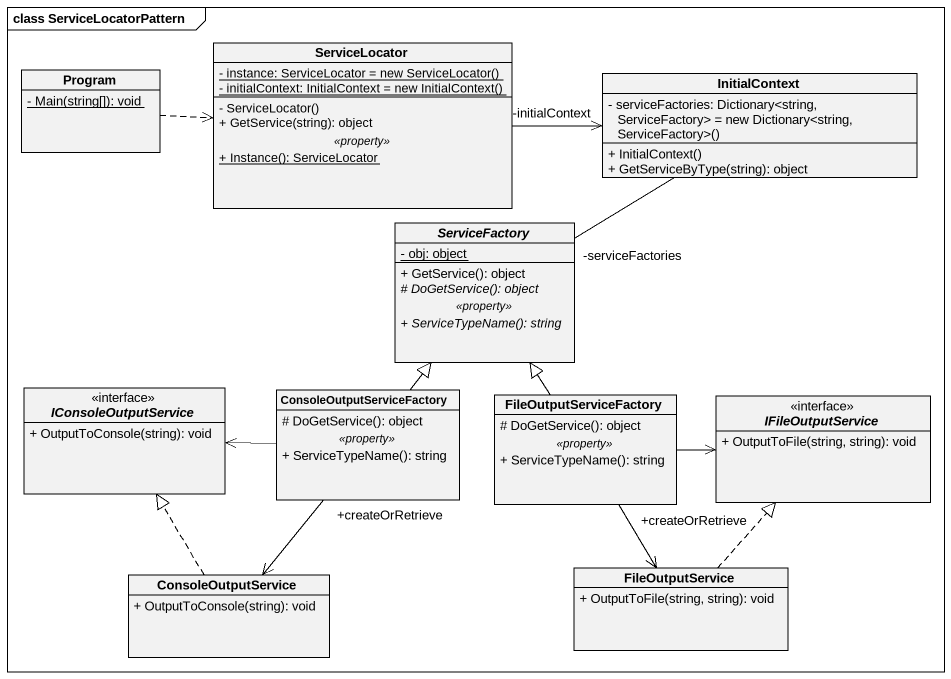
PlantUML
@startuml
mainframe class ServiceLocatorPattern
hide circle
hide empty members
skinparam classAttributeIconSize 0
class ServiceLocator {
  {static} {field} - instance: ServiceLocator = new ServiceLocator()
  {static} {field} - initialContext: InitialContext = new InitialContext()
  --
  - ServiceLocator()
  + GetService(string): object
  .. <<property>> ..
  {static} + Instance(): ServiceLocator
}
class Program {
  {static} - Main(string[]): void
}
class InitialContext {
  {field} - serviceFactories: Dictionary<string, ServiceFactory> = new Dictionary<string, ServiceFactory>()
  + InitialContext()
  + GetServiceByType(string): object
}
abstract class ServiceFactory {
  {static} - obj: object
  --
  + GetService(): object
  {abstract} # DoGetService(): object
  .. <<property>> ..
  {abstract} + ServiceTypeName(): string
}
interface IConsoleOutputService <<interface>> {
  + OutputToConsole(string): void
}
class ConsoleOutputServiceFactory {
  # DoGetService(): object
  .. <<property>> ..
  + ServiceTypeName(): string
}
class FileOutputServiceFactory {
  # DoGetService(): object
  .. <<property>> ..
  + ServiceTypeName(): string
}
interface IFileOutputService <<interface>> {
  + OutputToFile(string, string): void
}
class ConsoleOutputService {
  + OutputToConsole(string): void
}
class FileOutputService {
  + OutputToFile(string, string): void
}
ServiceLocator -right-> "-initialContext" InitialContext
Program .right.> ServiceLocator
InitialContext -- "-serviceFactories" ServiceFactory
ConsoleOutputServiceFactory -up-|> ServiceFactory
ConsoleOutputServiceFactory -left-> IConsoleOutputService
ConsoleOutputServiceFactory "+createOrRetrieve" --> ConsoleOutputService
FileOutputServiceFactory -up-|> ServiceFactory
FileOutputServiceFactory -right-> IFileOutputService
FileOutputServiceFactory "+createOrRetrieve" --> FileOutputService
ConsoleOutputService .up.|> IConsoleOutputService
FileOutputService .up.|> IFileOutputService
@enduml
